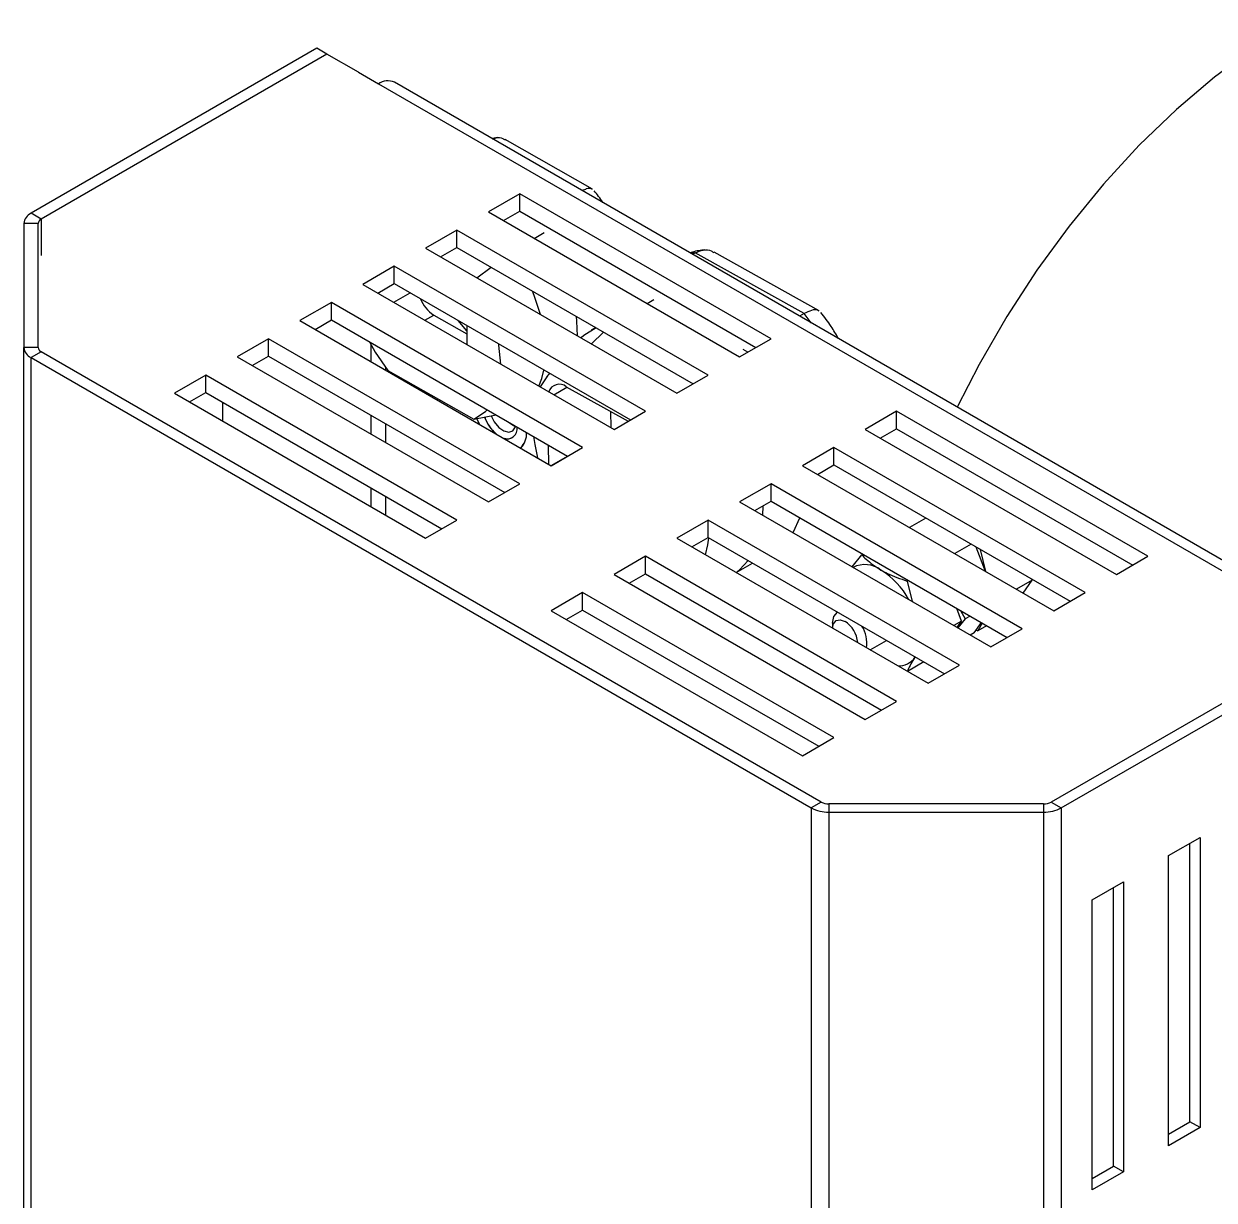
# Model space of a CAD drawing. Extents: x 11 to 120, y 2 to 94.
# Drawn here: x 15.573 to 18.923, y 79.064 to 82.375 of the extents above; entities that cross this region are included whole.
import ezdxf

# ---------------------------------------------------------------- set-up
doc = ezdxf.new("R2010")
doc.units = 0
doc.header["$MEASUREMENT"] = 0
doc.layers.add('OBJECT', color=7, linetype='CONTINUOUS')

msp = doc.modelspace()

# ---------------------------------------------------------------- linework, layer by layer
at = {"layer": 'OBJECT'}
for p, q in [((16.3979, 82.3057), (15.5936, 81.8414)), ((16.4262, 82.2894), (15.6218, 81.825)), ((16.4262, 82.2894), (16.3979, 82.3057)), ((16.5146, 82.2384), (16.4262, 82.2894)), ((16.5146, 82.2384), (16.5712, 82.2057)), ((16.5712, 82.2057), (19.2688, 80.6484)), ((19.3173, 80.6508), (16.6162, 82.2102)), ((16.907, 82.0544), (16.891, 82.0515)), ((17.174, 81.909), (16.9279, 82.0487)), ((16.9689, 81.8965), (16.8805, 81.8455)), ((17.676, 81.4883), (16.9689, 81.8965)), ((16.9689, 81.8475), (16.9689, 81.8965)), ((16.8805, 81.8455), (17.5876, 81.4373)), ((16.923, 81.821), (16.9689, 81.8475)), ((16.9689, 81.8475), (17.6336, 81.4638)), ((15.6131, 81.8128), (15.5731, 81.8128)), ((15.5731, 81.8128), (15.5731, 81.4638)), ((15.6218, 81.825), (15.5936, 81.8414)), ((15.6131, 81.4638), (15.6131, 81.8128)), ((15.6218, 81.825), (15.6218, 81.723)), ((16.7922, 81.7944), (16.7038, 81.7434)), ((17.4993, 81.3862), (16.7922, 81.7944)), ((16.7922, 81.7454), (16.7922, 81.7944)), ((17.0096, 81.7709), (17.0372, 81.7869)), ((16.7462, 81.7189), (16.7922, 81.7454)), ((16.7922, 81.7454), (17.4568, 81.3617)), ((16.7038, 81.7434), (17.4109, 81.3352)), ((17.4624, 81.73), (17.4511, 81.7282)), ((17.4624, 81.73), (17.4552, 81.7258)), ((17.769, 81.559), (17.4624, 81.73)), ((17.8113, 81.5669), (17.5159, 81.7317)), ((16.6154, 81.6924), (16.527, 81.6414)), ((17.3225, 81.2842), (16.6154, 81.6924)), ((16.6154, 81.6434), (16.6154, 81.6924)), ((16.8484, 81.6599), (16.888, 81.6901)), ((16.527, 81.6414), (17.2341, 81.2332)), ((16.5694, 81.6169), (16.6154, 81.6434)), ((16.614, 81.5911), (16.66, 81.6176)), ((16.6154, 81.6434), (17.2801, 81.2597)), ((16.4386, 81.5903), (16.3502, 81.5393)), ((17.1457, 81.1821), (16.4386, 81.5903)), ((16.4386, 81.5413), (16.4386, 81.5903)), ((17.3273, 81.5876), (17.346, 81.5984)), ((16.7017, 81.5405), (16.727, 81.5551)), ((16.727, 81.5551), (16.8199, 81.5024)), ((17.769, 81.559), (17.7565, 81.5518)), ((17.7892, 81.533), (17.769, 81.559)), ((16.3502, 81.5393), (17.0573, 81.1311)), ((16.3926, 81.5148), (16.4386, 81.5413)), ((16.4386, 81.5413), (17.1033, 81.1576)), ((16.8198, 81.5109), (16.7955, 81.5394)), ((16.8197, 81.5254), (16.8201, 81.4722)), ((17.1825, 81.5201), (17.1696, 81.5126)), ((16.2618, 81.4883), (16.1734, 81.4373)), ((16.9689, 81.0801), (16.2618, 81.4883)), ((16.2618, 81.4393), (16.2618, 81.4883)), ((17.1712, 81.4736), (17.2048, 81.5072)), ((17.5876, 81.4373), (17.676, 81.4883)), ((15.5731, 75.9318), (15.5731, 81.4638)), ((15.6131, 81.4638), (15.5731, 81.4638)), ((15.6218, 81.4516), (15.5936, 81.4353)), ((17.8175, 80.1841), (15.6218, 81.4516)), ((16.55, 81.4716), (16.55, 81.424)), ((17.6109, 81.4507), (17.5979, 81.4579)), ((15.5936, 81.4353), (17.7892, 80.1677)), ((15.5936, 75.9032), (15.5936, 81.4353)), ((16.1734, 81.4373), (16.8805, 81.029)), ((16.2159, 81.4128), (16.2618, 81.4393)), ((16.2618, 81.4393), (16.9265, 81.0556)), ((16.085, 81.3862), (15.9967, 81.3352)), ((16.7922, 80.978), (16.085, 81.3862)), ((16.085, 81.3372), (16.085, 81.3862)), ((16.5924, 81.3995), (16.5924, 81.4062)), ((16.598, 81.3991), (16.8398, 81.2618)), ((17.053, 81.3908), (17.0451, 81.3818)), ((17.4109, 81.3352), (17.4993, 81.3862)), ((17.0647, 81.3309), (17.1017, 81.3523)), ((17.0998, 81.3533), (17.274, 81.2562)), ((15.9967, 81.3352), (16.7038, 80.927)), ((16.0391, 81.3107), (16.085, 81.3372)), ((16.085, 81.3372), (16.7497, 80.9535)), ((16.1328, 81.2566), (16.1328, 81.3097)), ((17.2241, 81.284), (17.2248, 81.2385)), ((17.2341, 81.2332), (17.3225, 81.2842)), ((18.0296, 81.2842), (17.9412, 81.2332)), ((18.7367, 80.876), (18.0296, 81.2842)), ((18.0296, 81.2352), (18.0296, 81.2842)), ((16.55, 81.2729), (16.55, 81.2199)), ((16.5924, 81.1954), (16.5924, 81.2485)), ((16.8398, 81.2618), (16.902, 81.2738)), ((16.8479, 81.2634), (16.8547, 81.2481)), ((16.8482, 81.2634), (16.8552, 81.2478)), ((16.9476, 81.2096), (16.9476, 81.2096)), ((17.9412, 81.2332), (18.6483, 80.8249)), ((17.9836, 81.2087), (18.0296, 81.2352)), ((18.0296, 81.2352), (18.6943, 80.8515)), ((16.9713, 81.1808), (16.9731, 81.1822)), ((17.0509, 81.1348), (17.0501, 81.1883)), ((17.0573, 81.1311), (17.1457, 81.1821)), ((17.8528, 81.1821), (17.7644, 81.1311)), ((18.5599, 80.7739), (17.8528, 81.1821)), ((17.8528, 81.1331), (17.8528, 81.1821)), ((17.0571, 81.1312), (17.103, 81.1578)), ((17.7644, 81.1311), (18.4715, 80.7229)), ((17.8069, 81.1066), (17.8528, 81.1331)), ((17.8528, 81.1331), (18.5175, 80.7494)), ((16.8805, 81.029), (16.9689, 81.0801)), ((17.676, 81.0801), (17.5876, 81.029)), ((18.3831, 80.6719), (17.676, 81.0801)), ((17.676, 81.0311), (17.676, 81.0801)), ((16.55, 81.0688), (16.55, 81.0158)), ((16.5924, 80.9913), (16.5924, 81.0443)), ((17.5876, 81.029), (18.2948, 80.6208)), ((17.6301, 81.0046), (17.676, 81.0311)), ((17.6534, 80.9911), (17.6543, 81.0185)), ((17.676, 81.0311), (18.3407, 80.6474)), ((16.7038, 80.927), (16.7922, 80.978)), ((17.4993, 80.978), (17.4109, 80.927)), ((18.2064, 80.5698), (17.4993, 80.978)), ((17.4993, 80.929), (17.4993, 80.978)), ((18.1116, 80.9837), (18.0656, 80.9572)), ((17.4109, 80.927), (18.118, 80.5188)), ((17.4533, 80.9025), (17.4993, 80.929)), ((17.4993, 80.929), (18.1639, 80.5453)), ((18.239, 80.9102), (18.193, 80.8837)), ((17.3225, 80.876), (17.2341, 80.8249)), ((18.0296, 80.4678), (17.3225, 80.876)), ((17.3225, 80.827), (17.3225, 80.876)), ((17.904, 80.8464), (17.9317, 80.8799)), ((17.9348, 80.8817), (17.9317, 80.8799)), ((18.2798, 80.8336), (18.2533, 80.9019)), ((18.2643, 80.8956), (18.2799, 80.8334)), ((18.6483, 80.8249), (18.7367, 80.876)), ((17.5783, 80.8303), (17.6243, 80.8568)), ((17.2341, 80.8249), (17.9412, 80.4167)), ((17.2765, 80.8004), (17.3225, 80.827)), ((17.3225, 80.827), (17.9872, 80.4433)), ((18.0622, 80.8082), (18.059, 80.8063)), ((18.4112, 80.8087), (18.367, 80.7832)), ((18.3857, 80.7725), (18.4112, 80.8087)), ((18.4112, 80.8087), (18.4101, 80.8114)), ((17.1457, 80.7739), (17.0573, 80.7229)), ((17.8528, 80.3657), (17.1457, 80.7739)), ((17.1457, 80.7249), (17.1457, 80.7739)), ((18.059, 80.8063), (18.0735, 80.7486)), ((18.4715, 80.7229), (18.5599, 80.7739)), ((17.0573, 80.7229), (17.7644, 80.3147)), ((17.0998, 80.6984), (17.1457, 80.7249)), ((17.1457, 80.7249), (17.8104, 80.3412)), ((17.863, 80.719), (17.8629, 80.719)), ((18.2123, 80.6939), (18.1985, 80.7295)), ((18.2088, 80.7235), (18.2221, 80.6996)), ((18.2362, 80.7077), (18.2221, 80.6996)), ((17.8486, 80.6874), (17.8486, 80.6743)), ((18.2123, 80.6939), (18.1902, 80.6812)), ((18.1996, 80.6758), (18.2123, 80.6939)), ((18.2221, 80.6996), (18.2017, 80.6746)), ((18.248, 80.6607), (18.2681, 80.6893)), ((18.2698, 80.6883), (18.2579, 80.6664)), ((18.2828, 80.6808), (18.2579, 80.6664)), ((17.9551, 80.6128), (18.0011, 80.6393)), ((18.248, 80.6607), (18.2369, 80.6543)), ((18.2517, 80.6688), (18.2579, 80.6664)), ((18.2948, 80.6208), (18.3831, 80.6719)), ((19.2688, 80.6484), (18.4644, 80.1841)), ((18.4927, 80.1677), (19.2971, 80.6321)), ((18.1061, 80.5787), (18.0601, 80.5522)), ((18.118, 80.5188), (18.2064, 80.5698)), ((17.9412, 80.4167), (18.0296, 80.4678)), ((17.7644, 80.3147), (17.8528, 80.3657)), ((17.8175, 80.1841), (17.7892, 80.1677)), ((17.8387, 80.179), (17.8387, 80.1559)), ((18.4432, 80.179), (17.8387, 80.179)), ((18.4432, 80.179), (18.4432, 80.1559)), ((18.4644, 80.1841), (18.4927, 80.1677)), ((17.7892, 80.1677), (17.7892, 74.6357)), ((17.8387, 80.1559), (17.8387, 74.6238)), ((17.8387, 80.1559), (18.4432, 80.1559)), ((18.4432, 80.1559), (18.4432, 74.6238)), ((18.4927, 80.1677), (18.4927, 74.6357)), ((18.795, 80.0336), (18.8834, 80.0846)), ((18.8834, 80.0846), (18.8834, 79.2681)), ((18.8551, 79.2844), (18.8551, 80.0683)), ((18.795, 79.2171), (18.795, 80.0336)), ((18.5794, 79.9091), (18.6678, 79.9601)), ((18.6395, 79.1599), (18.6395, 79.9438)), ((18.6678, 79.9601), (18.6678, 79.1436)), ((18.5794, 79.0926), (18.5794, 79.9091)), ((18.795, 79.2497), (18.8551, 79.2844)), ((18.8834, 79.2681), (18.795, 79.2171)), ((18.8834, 79.2681), (18.8551, 79.2844)), ((18.5794, 79.1252), (18.6395, 79.1599)), ((18.6678, 79.1436), (18.5794, 79.0926)), ((18.6678, 79.1436), (18.6395, 79.1599))]:
    msp.add_line(p, q, dxfattribs=at)
at = {"layer": 'OBJECT', "flags": 128}
for points in [[(19.1436, 82.3747), (19.0335, 82.3053), (18.9243, 82.2246), (18.817, 82.1335), (18.7125, 82.0327), (18.6116, 81.9231), (18.5153, 81.8055), (18.4243, 81.6811), (18.3395, 81.5508), (18.2616, 81.4158), (18.2001, 81.2958)], [(17.0268, 81.5569), (17.0097, 81.6102), (17.0048, 81.6227)], [(17.1311, 81.4967), (17.1298, 81.5376), (17.1282, 81.5515)], [(17.1835, 81.5195), (17.1489, 81.4976), (17.1416, 81.4907)], [(16.5459, 81.4794), (16.5618, 81.4508), (16.598, 81.3991)], [(16.9156, 81.417), (16.9102, 81.4705), (16.9096, 81.4735)], [(17.0229, 81.3551), (17.0307, 81.376), (17.0366, 81.4002)], [(17.0535, 81.3905), (17.0469, 81.3838), (17.0259, 81.3534)], [(16.8398, 81.2618), (16.8722, 81.2835), (16.8768, 81.2884)], [(16.8882, 81.2712), (16.8968, 81.2545), (16.9097, 81.2389), (16.9243, 81.2287), (16.9384, 81.2253), (16.9498, 81.2293), (16.9569, 81.2402), (16.9574, 81.2419)], [(16.9373, 81.2534), (16.951, 81.2441), (16.9579, 81.2415)], [(16.9235, 81.2084), (16.9358, 81.2064), (16.9476, 81.2096)], [(17.0075, 81.2129), (17.0109, 81.1903), (17.0192, 81.1531)], [(17.7375, 80.9426), (17.7388, 80.9447), (17.7574, 80.9841)], [(17.4912, 80.8806), (17.4984, 80.9086), (17.5014, 80.9278)], [(17.5778, 80.8306), (17.5872, 80.8378), (17.6118, 80.8641)], [(17.8486, 80.6874), (17.8524, 80.7068), (17.8629, 80.719), (17.8629, 80.719)], [(17.8487, 80.6743), (17.8514, 80.6864), (17.8591, 80.6953), (17.8706, 80.6975), (17.8843, 80.6928)]]:
    msp.add_lwpolyline(points, dxfattribs=at)
at = {"layer": 'OBJECT'}
for centre, radius, start, end in [((16.5975, 82.1689), 0.0453, 65.6927, 125.618), ((15.6081, 81.8093), 0.0352, 114.3752, 174.3038), ((15.6281, 81.8113), 0.0151, 114.3745, 174.3052), ((16.7777, 81.6352), 0.0947, 201.4008, 237.6807), ((15.6081, 81.4673), 0.0352, 185.6954, 245.6246), ((15.6281, 81.4653), 0.0151, 185.6952, 245.6273), ((17.0802, 81.3287), 0.0315, 51.4216, 160.6115), ((16.9748, 81.3049), 0.1112, 199.541, 229.4016), ((16.9747, 81.3049), 0.111, 199.5413, 229.6411), ((16.9333, 81.2354), 0.0288, 250.6419, 7.703), ((16.9314, 81.2215), 0.0567, 314.8475, 2.7324), ((16.9295, 81.2221), 0.0589, 315.3842, 1.8506), ((17.9403, 80.7784), 0.0743, 52.5569, 116.75), ((17.8666, 80.6466), 0.2248, 28.5355, 58.0746), ((17.8422, 80.6272), 0.0779, 4.3982, 57.2904), ((17.855, 80.631), 0.0908, 352.1985, 32.1452), ((18.0358, 80.6227), 0.0551, 267.5013, 325.1236), ((17.8379, 80.2223), 0.0433, 241.9585, 271.1442), ((18.4441, 80.2223), 0.0433, 268.8552, 298.0406), ((17.8367, 80.2569), 0.101, 241.9601, 271.1438), ((18.4452, 80.2569), 0.101, 268.8562, 298.04)]:
    msp.add_arc(centre, radius, start, end, dxfattribs=at)
for points, knots in [([(16.8926, 82.0506), (16.8958, 82.0519), (16.9054, 82.0557), (16.9179, 82.0545), (16.9253, 82.0493), (16.9274, 82.0478)], [0, 0, 0, 0, 0.2671987, 0.7917267, 1, 1, 1, 1]), ([(17.1735, 81.9081), (17.1724, 81.909), (17.1686, 81.9122), (17.1585, 81.9115), (17.1487, 81.9068), (17.1448, 81.905)], [0, 0, 0, 0, 0.193976, 0.682493, 1, 1, 1, 1]), ([(17.2024, 81.8717), (17.2024, 81.8717), (17.1954, 81.8837), (17.1867, 81.8943), (17.178, 81.9049)], [0, 0, 0, 0, 0.002806, 1, 1, 1, 1]), ([(17.4901, 81.7384), (17.4781, 81.7372), (17.4639, 81.7358), (17.451, 81.7302), (17.4491, 81.7293)], [0, 0, 0, 0, 0.847382, 1, 1, 1, 1]), ([(17.4624, 81.73), (17.47, 81.7332), (17.4852, 81.7397), (17.504, 81.7386), (17.5128, 81.7324), (17.5153, 81.7306)], [0, 0, 0, 0, 0.4197076, 0.8392093, 1, 1, 1, 1]), ([(17.8107, 81.5659), (17.8095, 81.567), (17.8049, 81.5708), (17.7905, 81.5695), (17.7761, 81.5625), (17.769, 81.559)], [0, 0, 0, 0, 0.160789, 0.580291, 1, 1, 1, 1]), ([(17.8658, 81.4888), (17.8592, 81.5004), (17.8445, 81.5263), (17.8263, 81.5493), (17.8163, 81.5619)], [0, 0, 0, 0, 0.451128, 1, 1, 1, 1]), ([(17.9317, 80.8799), (17.9355, 80.8759), (17.9505, 80.8606), (17.9706, 80.8473), (17.9855, 80.8374)], [0, 0, 0, 0, 0.257551, 1, 1, 1, 1]), ([(17.9855, 80.8374), (17.9914, 80.8342), (18.0135, 80.822), (18.0398, 80.813), (18.059, 80.8063)], [0, 0, 0, 0, 0.268634, 1, 1, 1, 1]), ([(18.081, 80.5912), (18.0803, 80.5901), (18.0697, 80.5749), (18.0641, 80.5628), (18.059, 80.5516)], [0, 0, 0, 0, 0.070185, 1, 1, 1, 1])]:
    msp.add_open_spline(points, degree=3, knots=knots, dxfattribs=at)

doc.saveas('drawing.dxf')
